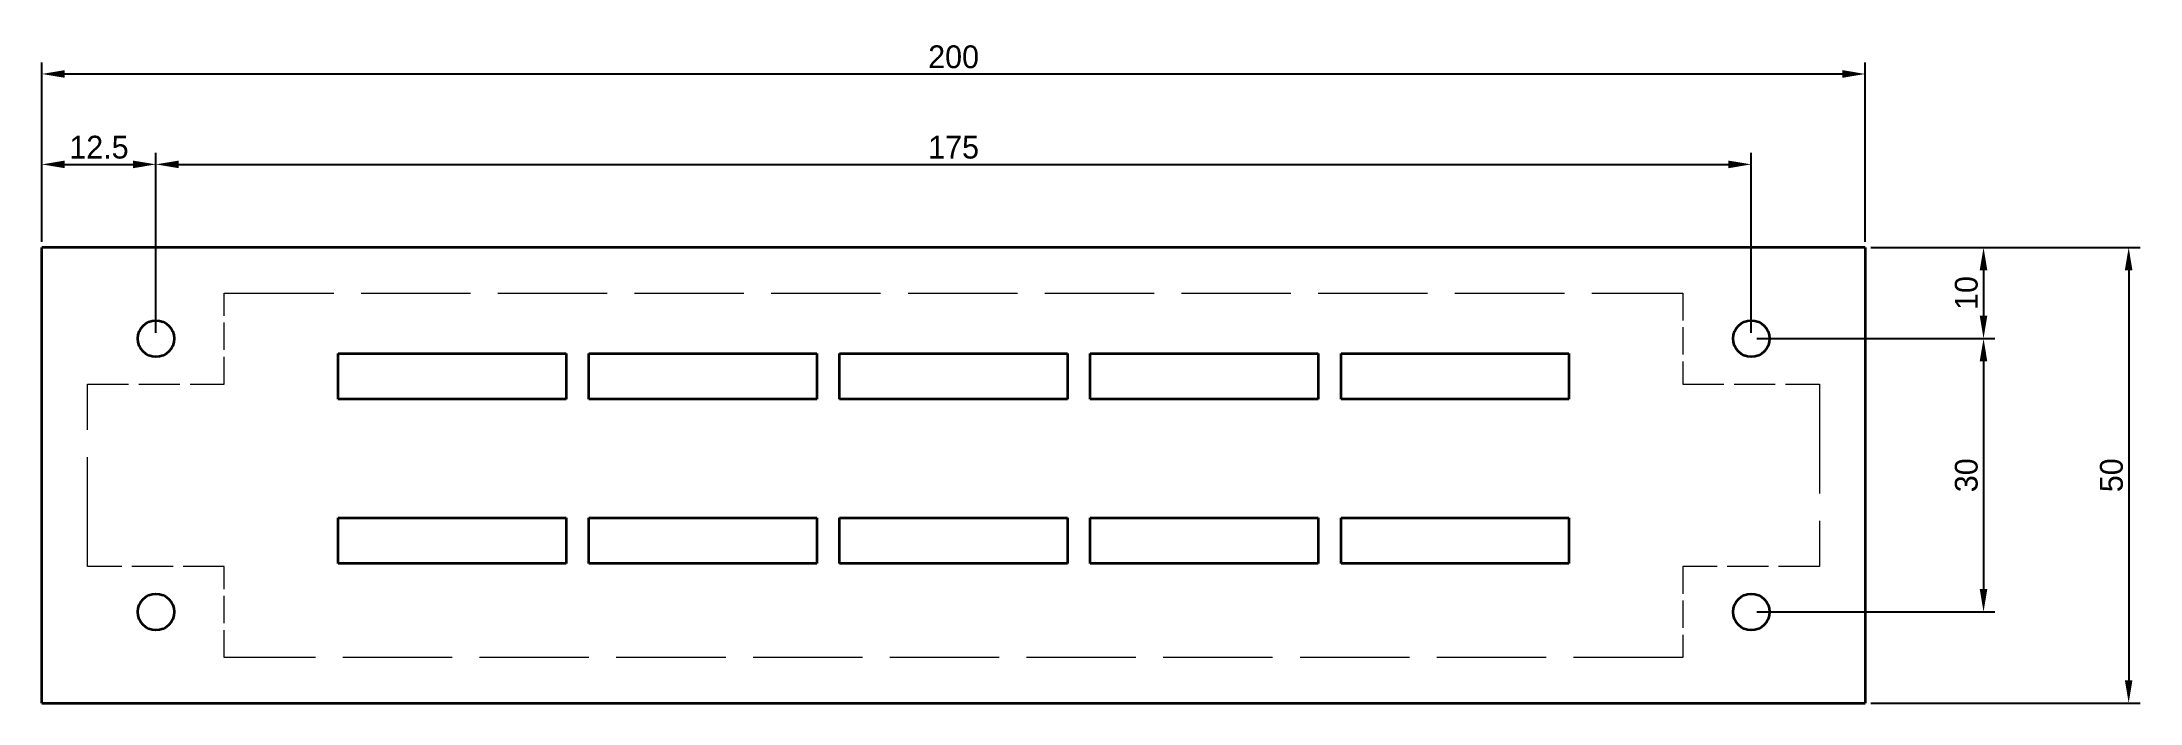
# Model space of a CAD drawing. Extents: x 702 to 932, y 478 to 551.
import ezdxf

# ---------------------------------------------------------------- set-up
doc = ezdxf.new("R2010")
doc.units = 0
doc.linetypes.add('DASHED', pattern=[15, 12, -3])
doc.dimstyles.get("Standard").update_dxf_attribs({"dimtxt": 0.18, "dimasz": 0.18, "dimexe": 0.18, "dimexo": 0.0625, "dimgap": 0.09, "dimtad": 0, "dimtih": 1, "dimtoh": 1, "dimdec": 4, "dimzin": 0, "dimdsep": 46, "dimtxsty": 'Standard', "dimcen": 0.09, "dimadec": 0, "dimazin": 0, "dimtfac": 1, "dimtdec": 4, "dimtofl": 0, "dimtmove": 0, "dimatfit": 3, "dimfxl": 1, "dimtolj": 1, "dimtzin": 0, "dimarcsym": 0})

# ---------------------------------------------------------------- blocks, each defined once
blk = doc.blocks.new('*D0')
at = {"color": 3, "lineweight": -2}
for p, q in [((701.75, 528.92), (701.75, 548.59)), ((901.75, 528.92), (901.75, 548.59)), ((704.25, 547.34), (899.25, 547.34))]:
    blk.add_line(p, q, dxfattribs=at)
at = {"color": 3}
for points in [[(704.25, 547.76), (704.25, 546.92), (701.75, 547.34)], [(899.25, 547.76), (899.25, 546.92), (901.75, 547.34)]]:
    blk.add_solid(points, dxfattribs=at)
at = {"layer": 'Defpoints', "color": 0}
for p in [(901.75, 547.34), (701.75, 528.3), (901.75, 528.3)]:
    blk.add_point(p, dxfattribs=at)
at = {"color": 4, "insert": (801.75, 549.21), "char_height": 2.5, "attachment_point": 5}
blk.add_mtext('200', dxfattribs=at)
blk = doc.blocks.new('*D1')
at = {"color": 3, "lineweight": -2}
for p, q in [((902.37, 528.3), (931.9, 528.3)), ((930.65, 525.8), (930.65, 480.8)), ((902.37, 478.3), (931.9, 478.3))]:
    blk.add_line(p, q, dxfattribs=at)
at = {"color": 3}
for points in [[(930.23, 525.8), (931.06, 525.8), (930.65, 528.3)], [(930.23, 480.8), (931.06, 480.8), (930.65, 478.3)]]:
    blk.add_solid(points, dxfattribs=at)
at = {"layer": 'Defpoints', "color": 0}
for p in [(901.75, 528.3), (901.75, 478.3), (930.65, 478.3)]:
    blk.add_point(p, dxfattribs=at)
at = {"color": 4, "insert": (928.77, 503.3), "char_height": 2.5, "attachment_point": 5, "rotation": 90}
blk.add_mtext('50', dxfattribs=at)
blk = doc.blocks.new('*D2')
at = {"color": 3, "lineweight": -2}
for p, q in [((701.75, 528.92), (701.75, 538.67)), ((714.25, 518.92), (714.25, 538.67)), ((704.25, 537.42), (711.75, 537.42))]:
    blk.add_line(p, q, dxfattribs=at)
at = {"color": 3}
for points in [[(704.25, 537.83), (704.25, 537), (701.75, 537.42)], [(711.75, 537.83), (711.75, 537), (714.25, 537.42)]]:
    blk.add_solid(points, dxfattribs=at)
at = {"layer": 'Defpoints', "color": 0}
for p in [(714.25, 537.42), (701.75, 528.3), (714.25, 518.3)]:
    blk.add_point(p, dxfattribs=at)
at = {"color": 4, "insert": (708, 539.29), "char_height": 2.5, "attachment_point": 5}
blk.add_mtext('12.5', dxfattribs=at)
blk = doc.blocks.new('*D3')
at = {"color": 3, "lineweight": -2}
for p, q in [((714.25, 518.92), (714.25, 538.67)), ((889.25, 518.92), (889.25, 538.67)), ((716.75, 537.42), (886.75, 537.42))]:
    blk.add_line(p, q, dxfattribs=at)
at = {"color": 3}
for points in [[(716.75, 537.83), (716.75, 537), (714.25, 537.42)], [(886.75, 537.83), (886.75, 537), (889.25, 537.42)]]:
    blk.add_solid(points, dxfattribs=at)
at = {"layer": 'Defpoints', "color": 0}
for p in [(889.25, 537.42), (714.25, 518.3), (889.25, 518.3)]:
    blk.add_point(p, dxfattribs=at)
at = {"color": 4, "insert": (801.75, 539.29), "char_height": 2.5, "attachment_point": 5}
blk.add_mtext('175', dxfattribs=at)
blk = doc.blocks.new('*D4')
at = {"color": 3, "lineweight": -2}
for p, q in [((902.37, 528.3), (915.98, 528.3)), ((914.73, 525.8), (914.73, 520.8)), ((889.87, 518.3), (915.98, 518.3))]:
    blk.add_line(p, q, dxfattribs=at)
at = {"color": 3}
for points in [[(914.31, 525.8), (915.14, 525.8), (914.73, 528.3)], [(914.31, 520.8), (915.14, 520.8), (914.73, 518.3)]]:
    blk.add_solid(points, dxfattribs=at)
at = {"layer": 'Defpoints', "color": 0}
for p in [(901.75, 528.3), (889.25, 518.3), (914.73, 518.3)]:
    blk.add_point(p, dxfattribs=at)
at = {"color": 4, "insert": (912.85, 523.3), "char_height": 2.5, "attachment_point": 5, "rotation": 90}
blk.add_mtext('10', dxfattribs=at)
blk = doc.blocks.new('*D5')
at = {"color": 3, "lineweight": -2}
for p, q in [((889.87, 518.3), (915.98, 518.3)), ((914.73, 515.8), (914.73, 490.8)), ((889.87, 488.3), (915.98, 488.3))]:
    blk.add_line(p, q, dxfattribs=at)
at = {"color": 3}
for points in [[(914.31, 515.8), (915.14, 515.8), (914.73, 518.3)], [(914.31, 490.8), (915.14, 490.8), (914.73, 488.3)]]:
    blk.add_solid(points, dxfattribs=at)
at = {"layer": 'Defpoints', "color": 0}
for p in [(889.25, 518.3), (889.25, 488.3), (914.73, 488.3)]:
    blk.add_point(p, dxfattribs=at)
at = {"color": 4, "insert": (912.85, 503.3), "char_height": 2.5, "attachment_point": 5, "rotation": 90}
blk.add_mtext('30', dxfattribs=at)

msp = doc.modelspace()

# ---------------------------------------------------------------- linework, layer by layer
at = {"color": 7, "lineweight": 35}
for p, q in [((701.748, 478.3), (701.748, 528.3)), ((901.748, 528.3), (701.748, 528.3)), ((901.748, 528.3), (901.748, 478.3)), ((734.248, 516.658), (759.248, 516.658)), ((761.748, 516.658), (786.748, 516.658)), ((789.248, 516.658), (814.248, 516.658)), ((816.748, 516.658), (841.748, 516.658)), ((844.248, 516.658), (869.248, 516.658)), ((759.248, 511.658), (734.248, 511.658)), ((786.748, 511.658), (761.748, 511.658)), ((814.248, 511.658), (789.248, 511.658)), ((841.748, 511.658), (816.748, 511.658)), ((869.248, 511.658), (844.248, 511.658)), ((734.248, 498.62), (759.248, 498.62)), ((761.748, 498.62), (786.748, 498.62)), ((789.248, 498.62), (814.248, 498.62)), ((816.748, 498.62), (841.748, 498.62)), ((844.248, 498.62), (869.248, 498.62)), ((759.248, 493.62), (734.248, 493.62)), ((786.748, 493.62), (761.748, 493.62)), ((814.248, 493.62), (789.248, 493.62)), ((841.748, 493.62), (816.748, 493.62)), ((869.248, 493.62), (844.248, 493.62)), ((701.748, 478.3), (901.748, 478.3))]:
    msp.add_line(p, q, dxfattribs=at)
at = {"color": 4, "linetype": 'DASHED', "lineweight": 13}
for p, q in [((721.748, 523.3), (881.748, 523.3)), ((706.748, 493.3), (706.748, 513.3)), ((896.748, 513.3), (896.748, 493.3)), ((881.748, 483.3), (721.748, 483.3))]:
    msp.add_line(p, q, dxfattribs=at)
at = {"color": 4, "linetype": 'DASHED', "lineweight": 13, "ltscale": 0.25}
for p, q in [((721.748, 513.3), (721.748, 523.3)), ((881.748, 523.3), (881.748, 513.3)), ((721.748, 483.3), (721.748, 493.3)), ((881.748, 493.3), (881.748, 483.3))]:
    msp.add_line(p, q, dxfattribs=at)
at = {"color": 7, "lineweight": 35, "ltscale": 0.125}
for p, q in [((734.248, 511.658), (734.248, 516.658)), ((759.248, 516.658), (759.248, 511.658)), ((761.748, 511.658), (761.748, 516.658)), ((786.748, 516.658), (786.748, 511.658)), ((789.248, 511.658), (789.248, 516.658)), ((814.248, 516.658), (814.248, 511.658)), ((816.748, 511.658), (816.748, 516.658)), ((841.748, 516.658), (841.748, 511.658)), ((844.248, 511.658), (844.248, 516.658)), ((869.248, 516.658), (869.248, 511.658)), ((734.248, 493.62), (734.248, 498.62)), ((759.248, 498.62), (759.248, 493.62)), ((761.748, 493.62), (761.748, 498.62)), ((786.748, 498.62), (786.748, 493.62)), ((789.248, 493.62), (789.248, 498.62)), ((814.248, 498.62), (814.248, 493.62)), ((816.748, 493.62), (816.748, 498.62)), ((841.748, 498.62), (841.748, 493.62)), ((844.248, 493.62), (844.248, 498.62)), ((869.248, 498.62), (869.248, 493.62))]:
    msp.add_line(p, q, dxfattribs=at)
at = {"color": 4, "linetype": 'DASHED', "lineweight": 13, "ltscale": 0.375}
for p, q in [((706.748, 513.3), (721.748, 513.3)), ((881.748, 513.3), (896.748, 513.3)), ((721.748, 493.3), (706.748, 493.3)), ((896.748, 493.3), (881.748, 493.3))]:
    msp.add_line(p, q, dxfattribs=at)
at = {"color": 7, "lineweight": 35}
for centre in [(714.248, 518.3), (889.248, 518.3), (714.248, 488.3), (889.248, 488.3)]:
    msp.add_circle(centre, 2, dxfattribs=at)
at = {"color": 7, "linetype": 'DASHED', "lineweight": 13}
for centre in [(714.248, 518.3), (889.248, 518.3), (714.248, 488.3), (889.248, 488.3)]:
    msp.add_circle(centre, 2, dxfattribs=at)

# ---------------------------------------------------------------- dimensions: what is measured, and where the dimension line sits
for base, p1, p2, picture, middle in [((901.748, 547.339), (701.748, 528.3), (901.748, 528.3), '*D0', (801.748, 549.214)), ((714.248, 537.415), (701.748, 528.3), (714.248, 518.3), '*D2', (707.998, 539.29)), ((889.248, 537.415), (714.248, 518.3), (889.248, 518.3), '*D3', (801.748, 539.29))]:
    dim = msp.add_linear_dim(base=base, p1=p1, p2=p2, dimstyle='Standard', override={"dimtxt": 2.5, "dimasz": 2.5, "dimexe": 1.25, "dimexo": 0.625, "dimgap": 0.625, "dimtad": 1, "dimtih": 0, "dimtoh": 0, "dimdec": 2, "dimzin": 8, "dimcen": 2.5, "dimclrd": 3, "dimclre": 3, "dimclrt": 4, "dimtdec": 2, "dimtofl": 1, "dimatfit": 0, "dimtolj": 0, "dimtzin": 8})
    dim.commit()
    dim.dimension.update_dxf_attribs({"geometry": picture, "text_midpoint": middle})
for base, p1, p2, picture, middle in [((914.726, 518.3), (901.748, 528.3), (889.248, 518.3), '*D4', (912.851, 523.3)), ((930.646, 478.3), (901.748, 528.3), (901.748, 478.3), '*D1', (928.771, 503.3)), ((914.726, 488.3), (889.248, 518.3), (889.248, 488.3), '*D5', (912.851, 503.3))]:
    dim = msp.add_linear_dim(base=base, p1=p1, p2=p2, angle=90, dimstyle='Standard', override={"dimtxt": 2.5, "dimasz": 2.5, "dimexe": 1.25, "dimexo": 0.625, "dimgap": 0.625, "dimtad": 1, "dimtih": 0, "dimtoh": 0, "dimdec": 2, "dimzin": 8, "dimcen": 2.5, "dimclrd": 3, "dimclre": 3, "dimclrt": 4, "dimtdec": 2, "dimtofl": 1, "dimatfit": 0, "dimtolj": 0, "dimtzin": 8})
    dim.commit()
    dim.dimension.update_dxf_attribs({"geometry": picture, "text_midpoint": middle})

doc.saveas('drawing.dxf')
